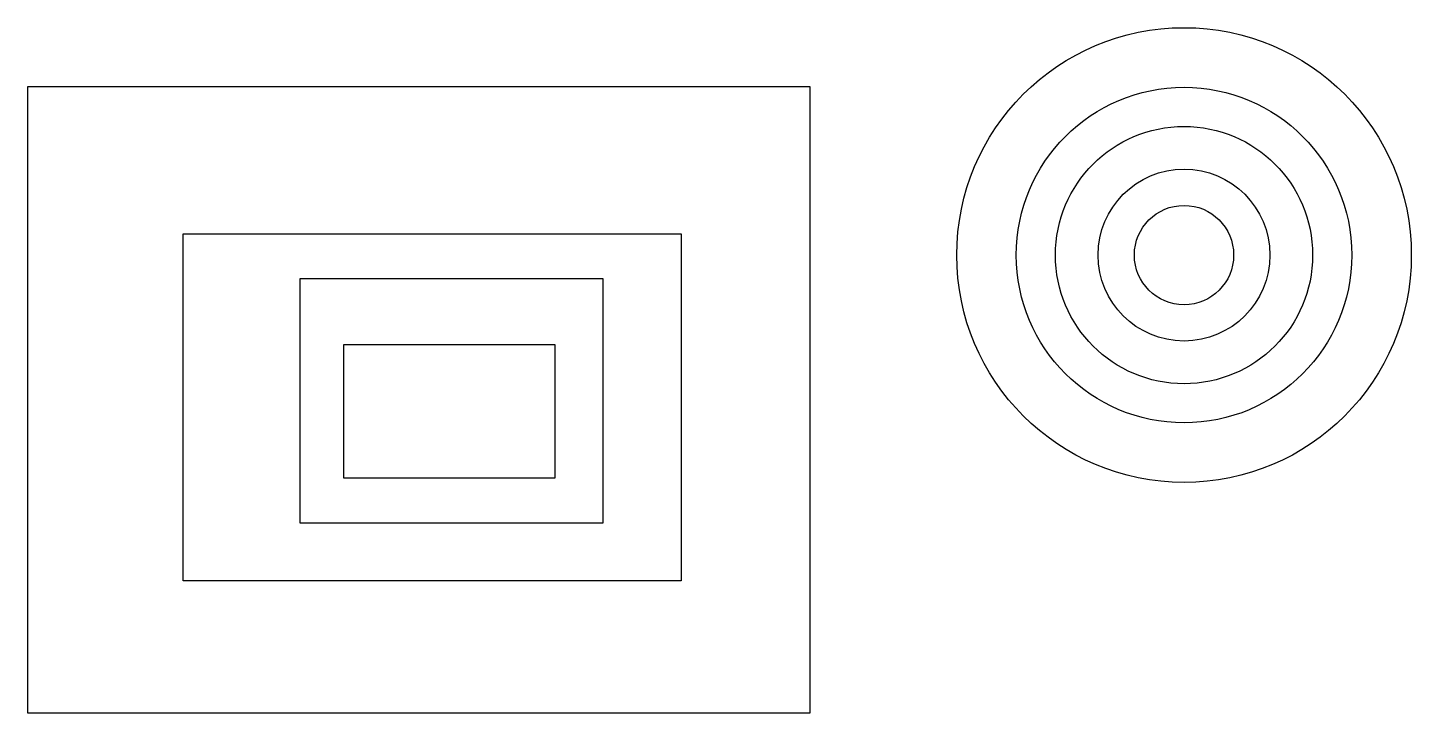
# Model space of a CAD drawing. Header units: millimetres. Extents: x 313.1 to 397.2, y 162.8 to 204.4.
import ezdxf

# ---------------------------------------------------------------- set-up
doc = ezdxf.new("R2010")
doc.units = ezdxf.units.MM

msp = doc.modelspace()

# ---------------------------------------------------------------- linework, layer by layer
for p, q in [((313.146, 200.863), (360.649, 200.863)), ((313.146, 162.824), (313.146, 200.863)), ((360.649, 200.863), (360.649, 162.824)), ((322.586, 191.937), (352.819, 191.937)), ((322.586, 170.863), (322.586, 191.937)), ((352.819, 191.937), (352.819, 170.863)), ((329.702, 174.37), (329.702, 189.219)), ((329.702, 189.219), (348.07, 189.219)), ((348.07, 189.219), (348.07, 174.37)), ((332.35, 185.208), (345.165, 185.208)), ((332.35, 177.101), (332.35, 185.208)), ((345.165, 185.208), (345.165, 177.101)), ((345.165, 177.101), (332.35, 177.101)), ((348.07, 174.37), (329.702, 174.37)), ((352.819, 170.863), (322.586, 170.863)), ((360.649, 162.824), (313.146, 162.824))]:
    msp.add_line(p, q)
for radius in [13.802, 10.185, 7.811, 5.218, 3.014]:
    msp.add_circle((383.365, 190.64), radius)

doc.saveas('drawing.dxf')
